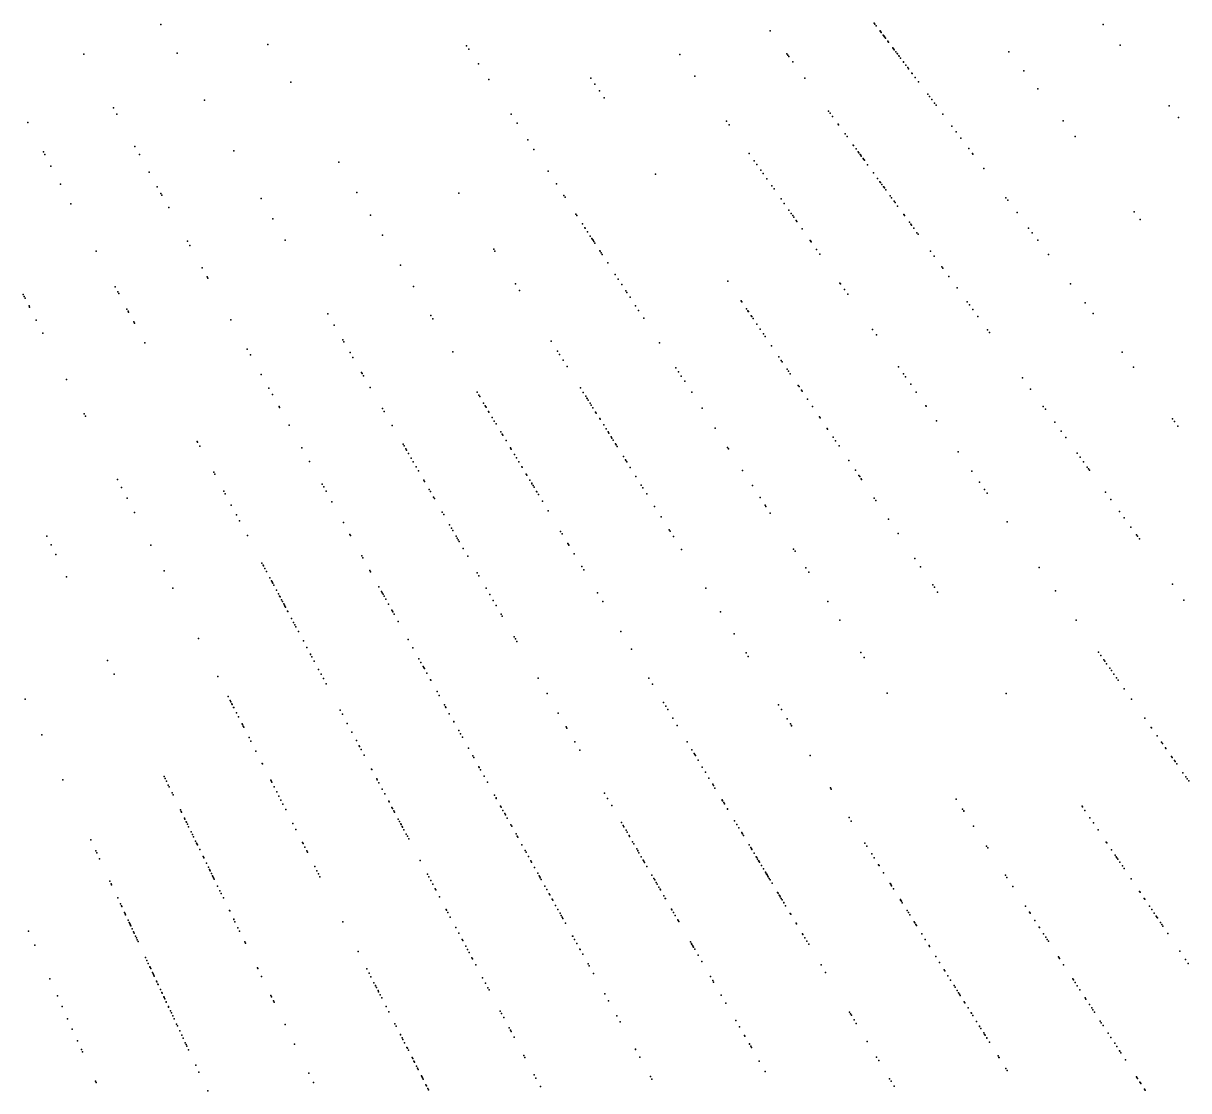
# Model space of a CAD drawing. Header units: metres. Extents: x -4327 to 4266, y -3886 to 3992.
# Drawn here: x 506.9 to 775, y -1178 to -932.5 of the extents above; entities that cross this region are included whole.
import ezdxf

# ---------------------------------------------------------------- set-up
doc = ezdxf.new("R2010")
doc.units = ezdxf.units.M

msp = doc.modelspace()

# ---------------------------------------------------------------- linework, layer by layer
for p in [(538.52, -932.75, 2471.51), (702.66, -932.46, 537.87), (702.8, -932.64, 447.91), (755.32, -932.74, 2465.93), (678.72, -934.18, 2492.24), (703.09, -933.03, 485.78), (703.99, -934.23, 396.02), (704.01, -934.26, 253.66), (704.05, -934.3, 323.4), (704.13, -934.41, 439.27), (704.14, -934.43, 2496.69), (704.24, -934.56, 485.08), (704.69, -935.16, 421.5), (704.74, -935.23, 384.38), (704.89, -935.42, 500.57), (704.92, -935.47, 326.56), (563.2, -937.32, 2476.03), (608.89, -937.61, 2469.2), (705.09, -935.68, 279.59), (705.23, -935.87, 381.11), (705.76, -936.57, 273.78), (705.87, -936.72, 2467.69), (705.91, -936.78, 370.19), (706.94, -938.13, 387.7), (759.19, -937.52, 2506.28), (520.81, -939.56, 2465.1), (542.32, -939.33, 2474.2), (609.42, -938.43, 2507.68), (657.94, -939.63, 2493.57), (682.55, -939.45, 2477.9), (682.77, -939.76, 463.07), (683.01, -940.08, 2462.06), (707, -938.22, 373.58), (707.15, -938.41, 311.07), (707.26, -938.56, 368.08), (707.62, -939.04, 361.94), (707.88, -939.39, 361.37), (707.97, -939.51, 453.42), (707.97, -939.51, 310.75), (708.28, -939.92, 451.4), (708.34, -940, 381.37), (708.72, -940.5, 365.31), (733.63, -939, 2489.51), (611.6, -941.78, 2465.85), (683.9, -941.3, 469.72), (709.35, -941.33, 329.99), (709.38, -941.38, 2493.98), (709.92, -942.09, 510.24), (710.34, -942.65, 484.77), (710.55, -942.93, 320.85), (737.06, -943.4, 2476.84), (568.43, -946.03, 2473.44), (613.96, -945.42, 2478.98), (637.47, -945.1, 2510.55), (661.41, -944.59, 2510.32), (686.66, -945.1, 487.25), (711.28, -943.9, 311.51), (711.37, -944.02, 483.21), (712.07, -944.95, 272.82), (712.79, -945.9, 333.68), (712.81, -945.94, 337.19), (638.41, -946.49, 2510.61), (639.44, -948.01, 2475.12), (714.94, -948.76, 449.71), (740.29, -947.53, 2477.35), (548.57, -950.16, 2484.26), (640.54, -949.63, 2508.05), (715.33, -949.27, 342.58), (715.88, -950, 434.06), (716.48, -950.8, 220.32), (716.88, -951.33, 262.38), (770.48, -951.47, 2474.15), (527.66, -951.93, 2471.73), (528.45, -953.35, 2482.76), (619.11, -953.35, 2474.65), (692.16, -952.67, 477.64), (692.48, -953.12, 533.41), (693.03, -953.87, 2494.65), (718.43, -953.4, 2487.08), (772.62, -954.1, 2487.81), (507.94, -955.3, 2482.74), (620.48, -955.45, 2487.26), (668.68, -954.98, 2477.13), (669.25, -955.79, 2503.99), (694.33, -955.67, 440.56), (694.44, -955.82, 499.6), (720.47, -956.1, 448.72), (746.07, -954.93, 2479.46), (622.98, -959.3, 2490.1), (695.95, -957.9, 481.01), (696.38, -958.49, 458.13), (721.46, -957.4, 248.33), (722.55, -958.86, 249.39), (748.84, -958.47, 2478.37), (511.53, -962.06, 2507.77), (532.57, -960.78, 2491.04), (555.31, -961.83, 2496.34), (624.38, -961.47, 2506.52), (697.81, -960.46, 540.64), (697.89, -960.57, 474.82), (698.45, -961.34, 504.01), (698.97, -962.05, 2467.11), (699.1, -962.23, 379.65), (724.39, -961.3, 255.51), (511.86, -962.66, 2468.71), (533.62, -962.67, -295.89), (579.47, -964.4, 2510.41), (673.91, -962.44, 456.53), (675.06, -964.09, 496.17), (675.65, -964.93, 2471.37), (699.43, -962.68, 362.74), (699.54, -962.83, 447.56), (699.67, -963.01, 559.42), (700.08, -963.58, 413.38), (700.16, -963.69, 378.08), (700.26, -963.82, 518.4), (700.37, -963.98, 2492.87), (725.21, -962.39, 227.08), (725.35, -962.58, 220.33), (513.28, -965.34, 2475.57), (535.84, -966.68, -295.18), (627.64, -966.48, 2487.25), (652.34, -967.14, 2499.96), (676.58, -966.25, 517.87), (677.09, -966.98, 475.81), (701.11, -965, 324.85), (702.46, -966.85, 324.07), (727.83, -965.86, 211.55), (515.46, -969.45, 2475.15), (537.73, -970.09, -278.15), (629.54, -969.4, 512.74), (677.95, -968.21, 465.96), (679.09, -969.85, 482.49), (703.39, -968.13, 343.49), (703.95, -968.91, 334.6), (704.08, -969.08, 308.74), (704.42, -969.55, 441.75), (704.8, -970.08, 306.97), (704.82, -970.1, 351.28), (704.97, -970.31, 338.61), (538.57, -971.6, 2500.6), (538.81, -972.03, 2494.36), (561.61, -972.73, 2509.88), (583.64, -971.35, 2517.46), (607.08, -971.53, 2483.23), (631.25, -972.04, 508.1), (631.53, -972.46, 503.8), (679.6, -970.58, 513.27), (681.21, -972.87, 498.41), (705.3, -970.76, 331.01), (706.31, -972.15, 460.89), (706.62, -972.58, 275.13), (732.9, -972.59, 230.86), (517.88, -973.98, 2479.43), (540.36, -974.83, -302.89), (681.96, -973.94, 446.38), (683.03, -975.47, 2494.87), (707.2, -973.38, 426.43), (707.44, -973.7, 311.61), (708.02, -974.5, 372.22), (733.34, -973.17, 232.38), (564.31, -977.41, 2503.62), (586.81, -976.61, 2491.06), (634.04, -976.34, 493.03), (634.25, -976.66, 506.73), (683.54, -976.2, 462.31), (683.89, -976.7, 507.27), (684.16, -977.08, 524.45), (684.69, -977.84, 441.5), (684.82, -978.03, 442.32), (709.45, -976.48, 315.31), (709.5, -976.55, 278.33), (709.61, -976.69, 400.65), (710.72, -978.22, 291.34), (735.49, -976.02, 149.72), (762.43, -975.87, 2502.61), (763.79, -977.6, 2496.77), (635.53, -978.63, 2461.96), (636.08, -979.48, 512.75), (636.17, -979.61, 510.54), (636.69, -980.41, 552.51), (686.03, -979.75, 495.81), (711.07, -978.71, 363.73), (711.21, -978.9, 263.06), (711.72, -979.6, 394.52), (712.47, -980.63, 432.59), (712.74, -981.01, 2481.03), (738.16, -979.57, 167.95), (738.99, -980.68, 276.8), (544.65, -982.58, 2517.73), (545.21, -983.58, 2498.31), (567.17, -982.36, 2490.87), (589.55, -981.17, 2484.76), (637.34, -981.42, 442.99), (637.72, -982, 520.17), (637.87, -982.23, 455.81), (637.96, -982.38, 517.31), (638.15, -982.66, 501.5), (638.39, -983.03, 569.71), (687.92, -982.45, 550.13), (688.04, -982.62, 445.89), (688.09, -982.69, 430.35), (688.12, -982.73, 2488.96), (740.28, -982.38, 2485.8), (523.67, -984.89, 2492.54), (615.13, -984.42, 2476.99), (615.41, -984.86, 2499.37), (639.52, -984.77, 456.99), (639.61, -984.92, 564.48), (639.82, -985.24, 452.79), (640.1, -985.67, 461.11), (689.34, -984.48, 529.99), (690.13, -985.6, 507.25), (715.58, -984.91, 449.51), (716.4, -986.04, 413.36), (742.73, -985.63, 2483.79), (548.07, -988.74, 2461.02), (593.7, -988.08, 2495.09), (641.33, -987.56, 464.95), (718.17, -988.47, 213.04), (718.42, -988.81, 288.15), (549.21, -990.8, 2512.96), (549.36, -991.07, 2513.65), (643.06, -990.23, 448.44), (643.77, -991.32, 406.64), (668.95, -991.75, 518.99), (719.82, -990.74, 2478.18), (528.04, -993.09, 2513.3), (528.64, -994.24, -292.85), (596.66, -993.02, 2493.25), (620.14, -992.43, 2472.54), (621.06, -993.9, 2469.23), (644.55, -992.52, 463.56), (645.51, -993.99, 467.98), (645.75, -994.36, 412.96), (694.76, -992.22, 413.01), (694.88, -992.39, 463.15), (695.77, -993.67, 438.89), (721.68, -993.3, 394.13), (747.81, -992.38, 161.18), (506.92, -994.89, -319.85), (507.13, -995.3, -317.34), (507.35, -995.73, -317.48), (528.87, -994.66, -291.01), (646.49, -995.5, 409.8), (672.02, -996.31, 507.42), (672.12, -996.45, 519.11), (672.19, -996.57, 556.15), (696.54, -994.77, 572.34), (724.01, -996.52, 2485.8), (751.14, -996.8, 121.21), (508.25, -997.49, -309.48), (508.38, -997.74, -305.62), (530.76, -998.21, 2511.53), (531.03, -998.72, -298.13), (531.12, -998.89, -284.36), (576.94, -999.29, 2501.17), (600.68, -999.7, 2506.44), (647.75, -997.44, 471.86), (648.43, -998.5, 2490.84), (673.25, -998.13, 513.77), (673.56, -998.6, 2488.57), (673.68, -998.77, 516.43), (673.69, -998.79, 577.46), (674.37, -999.79, 577.24), (724.53, -997.23, 188.69), (725.34, -998.34, 199.25), (752.99, -999.26, 2500.98), (509.9, -1000.73, -297.99), (532.32, -1001.14, -293.57), (532.46, -1001.41, -288.37), (554.67, -1000.65, 2508.68), (578.44, -1001.88, 504.9), (601.15, -1000.48, 2469.57), (649.62, -1000.33, 533.78), (674.46, -999.93, 513.14), (674.78, -1000.4, 521.95), (675.66, -1001.71, 569.46), (726.5, -999.94, 307.81), (511.42, -1003.72, -287.07), (676.42, -1002.84, 502.21), (677.15, -1003.91, 531.64), (677.56, -1004.52, 587.29), (702.23, -1002.88, 2477.51), (703.13, -1004.17, 400.9), (728.71, -1002.98, 2512.25), (729.18, -1003.63, 404.2), (534.9, -1006, 2509.18), (558.44, -1007.46, 380.18), (580.42, -1005.32, -358.72), (580.67, -1005.75, 512.14), (628.34, -1005.56, 2501.73), (629.78, -1007.86, 2462.18), (653.27, -1005.96, 399.52), (678.98, -1006.63, 496.36), (559.16, -1008.75, 371.62), (582.09, -1008.21, 524.81), (582.74, -1009.33, 517), (605.71, -1008.07, 2502.42), (630.27, -1008.64, 547.91), (631.11, -1009.99, 2488.16), (680.72, -1009.21, 473.01), (681.27, -1010.02, 452.86), (681.49, -1010.35, 466.67), (759.67, -1008.11, 2506.04), (584.74, -1012.81, 473.62), (584.86, -1013, 570.11), (632.01, -1011.43, 2498.71), (657.01, -1011.7, 412.06), (657.59, -1012.61, 424.97), (682.61, -1012.02, 462.11), (682.94, -1012.5, 457), (683.33, -1013.07, 440.62), (708.25, -1011.48, 2488.49), (709.37, -1013.09, 414.94), (762.27, -1011.57, 2480.86), (516.87, -1014.42, 2492.82), (561.65, -1013.24, 376.07), (585.17, -1013.54, 521.45), (658.25, -1013.62, 408.43), (659.04, -1014.83, 596.32), (685.17, -1015.81, 467.66), (709.84, -1013.76, 438.63), (711.03, -1015.45, 419.67), (736.72, -1014.01, 2512.19), (563.4, -1016.41, 323.31), (564.2, -1017.84, 2508.17), (586.72, -1016.23, 514.42), (611.28, -1017.34, 533.48), (611.7, -1018.03, 543.21), (611.89, -1018.35, 2482.07), (635.05, -1016.29, 2479.32), (635.73, -1017.38, 498.84), (636.27, -1018.24, 546), (660.66, -1017.32, 421.01), (685.34, -1016.05, 465.48), (685.89, -1016.88, 463.56), (686.05, -1017.11, 449.19), (712.32, -1017.29, 411.39), (738.61, -1016.61, 381.56), (565.74, -1020.62, 317.12), (565.87, -1020.86, 422.31), (589.53, -1021.1, 468.54), (612.77, -1019.82, 551.24), (613.16, -1020.46, 557.91), (613.31, -1020.72, 501.25), (613.36, -1020.8, 2491.52), (636.56, -1018.72, 568.55), (636.59, -1018.76, 494.91), (636.87, -1019.2, 546.52), (637.29, -1019.87, 516.29), (637.55, -1020.29, 491.82), (637.93, -1020.91, 512.16), (663.06, -1021.02, 402.55), (687.28, -1018.93, 2487.14), (688.41, -1020.61, 2508.44), (714.52, -1020.44, 402.88), (714.59, -1020.53, 398.42), (741.52, -1020.62, 2514.81), (742, -1021.27, 134.42), (520.89, -1022.31, 2504.99), (521.19, -1022.88, 2484.88), (589.94, -1021.8, 523.39), (613.95, -1021.78, 572.17), (614.03, -1021.91, 516.45), (614.76, -1023.14, 516.3), (638.56, -1021.9, 486.47), (638.71, -1022.16, 485.06), (639.49, -1023.4, 554.34), (639.57, -1023.53, 495.69), (690.02, -1023, 417.75), (690.19, -1023.25, 438.97), (716.96, -1023.92, 2498.52), (716.98, -1023.95, 388.51), (771.22, -1023.44, 2473.22), (568.1, -1024.88, 2493.37), (591.78, -1024.99, 538.99), (615.26, -1023.97, 496.73), (615.66, -1024.63, 572.17), (616.77, -1026.48, 484.97), (640.41, -1024.87, 492.49), (640.97, -1025.77, 454.12), (641.41, -1026.47, 2486.83), (666.03, -1025.59, 417.72), (691.82, -1025.67, 412.08), (691.92, -1025.82, 409.14), (744.17, -1024.26, 2479.75), (745.66, -1026.31, 130.19), (771.68, -1024.05, 147.87), (772.49, -1025.13, 2460.85), (546.94, -1028.65, -294.86), (547.02, -1028.79, -296.26), (594.27, -1029.3, 2479.62), (617.07, -1026.99, 512.82), (617.22, -1027.22, 512.16), (617.96, -1028.46, 480.58), (641.57, -1026.73, 437.3), (642.11, -1027.58, 2489.53), (642.32, -1027.93, 435.57), (642.57, -1028.33, 437.23), (643.1, -1029.18, 499.2), (693.2, -1027.71, 405.4), (693.72, -1028.49, 404.96), (746.69, -1027.73, 150.71), (547.51, -1029.72, 329.94), (571, -1030.1, 372.41), (594.5, -1029.7, 467.23), (594.87, -1030.34, 466.03), (595.08, -1030.7, 2476.07), (595.52, -1031.47, 461.3), (618.95, -1030.11, 503.56), (618.95, -1030.11, 473.01), (619.09, -1030.34, 494.44), (619.17, -1030.47, 491.44), (619.9, -1031.69, 2490.12), (643.25, -1029.41, 462.54), (643.53, -1029.86, 501.85), (668.91, -1030.03, 2485.35), (669.14, -1030.38, 367.94), (694.54, -1029.7, 2475.93), (721.97, -1031.08, 2478.72), (749.31, -1031.34, 147.01), (572.78, -1033.31, 273.78), (596.13, -1032.53, 415.99), (596.59, -1033.32, 2475.44), (597.28, -1034.51, 470.17), (620.35, -1032.44, 487.79), (620.89, -1033.34, 479.81), (621.58, -1034.49, 444.86), (621.64, -1034.58, 547.27), (644.94, -1032.12, 437.34), (645.43, -1032.9, 441.43), (645.52, -1033.04, 448.26), (645.7, -1033.33, 434.85), (646.53, -1034.66, 446.7), (696.8, -1033.04, 408.26), (749.98, -1032.26, 168.34), (750.76, -1033.33, 286.46), (751.65, -1034.56, 153.83), (550.71, -1035.74, 322.22), (550.94, -1036.17, 338.93), (597.8, -1035.42, 466.82), (622.59, -1036.16, 456.1), (622.76, -1036.44, 565.84), (647.81, -1036.71, 440.04), (672.35, -1035.33, 372.64), (698.31, -1035.28, 402.37), (699.13, -1036.51, 2485.51), (699.3, -1036.75, 390.17), (699.65, -1037.28, 2504.35), (725.08, -1035.52, 2519.95), (751.95, -1034.97, 285.44), (752.18, -1035.29, 269.45), (528.59, -1037.41, -341.09), (529.52, -1039.24, -340.31), (575.63, -1038.47, 371.16), (576.01, -1039.14, 2496.17), (599.04, -1037.58, 470.05), (599.22, -1037.88, 511.41), (600.27, -1039.71, 539.63), (623.43, -1037.56, 456.71), (623.87, -1038.29, 561.22), (623.92, -1038.38, 436.8), (624.17, -1038.79, 433.99), (624.41, -1039.2, 465.76), (649.06, -1038.72, 582.99), (649.44, -1039.33, 435.12), (674.62, -1038.82, 376.11), (699.75, -1037.43, 413.77), (726.85, -1038.05, 402.97), (728.03, -1039.74, 2472.76), (530.78, -1041.72, 2477.21), (553.03, -1040.09, 376.72), (553.35, -1040.69, -290.8), (576.55, -1040.12, 394.67), (577.89, -1042.54, 271.43), (600.57, -1040.21, 538.32), (601.29, -1041.47, 414.45), (601.46, -1041.75, 518.76), (601.5, -1041.82, 410.19), (624.99, -1040.16, 442.8), (625.05, -1040.26, 451.86), (625.42, -1040.88, 462.72), (626.33, -1042.39, 422.82), (650.33, -1040.75, 409.51), (676.4, -1041.57, 366.04), (702.63, -1041.69, 2528.79), (702.98, -1042.22, 2482.32), (728.63, -1040.59, 371.39), (755.83, -1040.31, 248.86), (755.84, -1040.33, 259.07), (757.09, -1042.04, 234.73), (532.48, -1045.04, 2499.22), (554.74, -1043.31, 318.34), (603.3, -1044.94, 2492.84), (627.68, -1044.64, 434.94), (652.11, -1043.59, 570.16), (677.53, -1043.3, 360.75), (677.73, -1043.61, 371.92), (678.73, -1045.16, 2470.76), (759.06, -1044.75, 266.04), (555.93, -1045.56, -297.65), (556.66, -1046.93, 348.06), (580.53, -1047.3, 324), (603.62, -1045.5, 478.21), (604.95, -1047.81, 2489.29), (653.62, -1046.01, 565.77), (705.89, -1046.53, 406.74), (733.25, -1047.19, 366.95), (760.15, -1046.26, 2502.6), (512.33, -1050.43, 2458.88), (558.47, -1050.33, 330.95), (582.05, -1050.04, 424.78), (582.18, -1050.28, 320.01), (605.42, -1048.62, 580.38), (605.72, -1049.14, 601.94), (606.47, -1050.43, 596.1), (630.51, -1049.35, 590.08), (630.86, -1049.92, 409.46), (655.47, -1048.96, 2520.34), (655.69, -1049.32, 571.65), (656.46, -1050.55, 409.61), (708.14, -1049.87, 367.99), (761.68, -1048.36, 269.17), (762.98, -1050.15, 2462.3), (763.21, -1050.46, 2482.71), (513.3, -1052.41, 2512.83), (536.29, -1052.52, 2485.3), (606.75, -1050.92, 2489.77), (606.97, -1051.3, 418.36), (607.19, -1051.68, 416.29), (608.12, -1053.3, 414.71), (632.18, -1052.12, 429.02), (632.31, -1052.35, 399.28), (632.41, -1052.5, 406.75), (684.1, -1053.42, 2517.56), (763.66, -1051.09, 237.5), (514.39, -1054.66, 2475.75), (584.78, -1054.97, 406.15), (585.04, -1055.43, 349.23), (609.14, -1055.07, 410.22), (633.61, -1054.51, 421.72), (658.33, -1053.54, 2524.37), (684.44, -1053.94, 2478.07), (712, -1055.59, 409.49), (539.3, -1058.45, 2488.78), (561.82, -1056.63, 2479.3), (562.08, -1057.12, 338.72), (562.17, -1057.29, 403.93), (562.18, -1057.31, 288.53), (562.5, -1057.92, 2478.87), (562.86, -1058.58, 161.5), (586.66, -1058.36, -357.37), (586.81, -1058.63, 269.38), (635.38, -1057.45, 2489.61), (635.81, -1058.17, 2522.36), (686.9, -1057.73, 2493.71), (687.57, -1058.76, 2475.99), (713.31, -1057.52, 2505.19), (740.61, -1057.69, 2508.71), (516.89, -1059.79, 2505.4), (563.62, -1060.01, 278.89), (564, -1060.73, 270.81), (564.14, -1060.99, 203.45), (564.25, -1061.2, 347.12), (564.28, -1061.26, 467.04), (611.33, -1058.86, 459.04), (611.73, -1059.55, 465.44), (771.21, -1061.47, 153.48), (541.33, -1062.42, -356.38), (564.52, -1061.7, 389.61), (565.14, -1062.86, 414.86), (565.58, -1063.71, 284.02), (588.73, -1062.09, 375.25), (589.31, -1063.15, 394.59), (589.49, -1063.46, 342.57), (589.66, -1063.78, 347.69), (613.4, -1062.45, 336.98), (614.21, -1063.84, 2482.44), (639, -1063.48, 2479.96), (663.89, -1062.45, 394.64), (716.09, -1061.65, 2518.36), (716.11, -1061.67, 2504.88), (716.47, -1062.21, 406.67), (717.2, -1063.3, 2481.95), (744.35, -1063.05, 2471.51), (565.88, -1064.27, 283.48), (565.97, -1064.44, 530.85), (566.32, -1065.09, 279.53), (566.53, -1065.49, 399.02), (566.81, -1066.01, 344.42), (566.97, -1066.32, 454.16), (567.08, -1066.53, 339.6), (567.11, -1066.58, 392.86), (567.21, -1066.77, 265.43), (589.91, -1064.23, 396.46), (590.31, -1064.95, 266.8), (590.95, -1066.1, -367.94), (615.01, -1065.23, 2502.83), (615.67, -1066.38, 283.22), (640.19, -1065.45, 624.39), (691.96, -1065.52, 2501.9), (773.89, -1065.17, 2490.94), (567.69, -1067.67, 334.99), (567.75, -1067.78, 330.76), (568.62, -1069.42, 515.29), (591.72, -1067.5, 225.87), (591.84, -1067.7, 220.41), (591.91, -1067.84, 370), (592.21, -1068.38, -282.37), (616.86, -1068.43, 417.67), (617.1, -1068.85, 347.72), (667.28, -1067.87, 395.14), (569.08, -1070.29, 176.77), (569.38, -1070.85, 480.42), (569.64, -1071.33, 463.87), (593.16, -1070.09, -353.36), (694.74, -1069.81, 2501.82), (749.06, -1069.77, 2510.38), (547.24, -1074.02, 2497.31), (570.19, -1072.37, 400.13), (571.35, -1074.55, 163.94), (595.45, -1074.23, 214.15), (619.83, -1073.58, 2518.99), (620.11, -1074.06, 2485.79), (620.46, -1074.68, 2518.08), (644.33, -1072.35, 408.37), (670.42, -1072.89, 2474.61), (572.17, -1076.09, 409.64), (596.52, -1076.14, 323.58), (646.79, -1076.43, 410.69), (673.18, -1077.32, 396.36), (699.57, -1077.24, 2519.19), (754.23, -1077.15, 355.8), (526.29, -1079.05, 2497.7), (572.97, -1077.6, 462.77), (573.01, -1077.67, 2483.54), (573.31, -1078.24, 402.32), (573.84, -1079.24, 236.56), (597.9, -1078.65, -291.46), (598.37, -1079.49, 344.82), (673.68, -1078.11, 395.89), (700.31, -1078.39, 2498.27), (754.75, -1077.89, 377.71), (755.48, -1078.94, 411.74), (755.67, -1079.21, 350.32), (756.1, -1079.82, 372.17), (527.81, -1082.18, 2497.96), (551.69, -1082.76, 409.18), (574.85, -1081.13, 229.36), (575.4, -1082.18, 2500.81), (575.41, -1082.18, 159.66), (598.89, -1080.43, 2492.97), (599.02, -1080.66, -273.57), (599.11, -1080.83, 288.5), (599.17, -1080.93, 295.64), (599.76, -1081.99, -427.86), (756.82, -1080.85, 2483.21), (757.19, -1081.37, 367.26), (757.76, -1082.2, 183.1), (575.94, -1083.18, 219.42), (576.58, -1084.39, -429.26), (600.57, -1083.47, 409.61), (600.65, -1083.6, -304.24), (625.35, -1083.14, 292.7), (650.81, -1083.14, 2512.09), (651.64, -1084.52, 399.31), (758.36, -1083.04, 294.25), (758.73, -1083.58, 2492.76), (760.12, -1085.57, 374.93), (507.31, -1087.92, 2480.01), (554.02, -1087.32, 382.94), (554.49, -1088.24, 392.06), (602.09, -1086.2, 220.03), (602.61, -1087.14, 215.33), (627.39, -1086.67, 2508.13), (705.64, -1086.59, 2457.66), (732.95, -1086.64, 2506.19), (761.79, -1087.95, 287.99), (554.67, -1088.6, 389.99), (554.87, -1088.99, 420.46), (554.96, -1089.18, 382.13), (555.3, -1089.85, 423.03), (555.32, -1089.87, 429.78), (555.32, -1089.88, 368.5), (579.81, -1090.46, 229.94), (579.81, -1090.47, 227.16), (603.77, -1089.23, 342.08), (604.05, -1089.73, 2490.47), (604.12, -1089.85, 167.16), (654.18, -1088.74, 2467.81), (654.69, -1089.59, 2483.04), (655.14, -1090.33, 389.27), (680.65, -1089.26, 400.75), (681.31, -1090.32, 415.81), (555.93, -1091.08, 376.94), (556.41, -1092.01, 369.23), (580.32, -1091.43, 468.71), (581.43, -1093.52, 2492.52), (604.91, -1091.29, 2494.05), (605.92, -1093.11, 241.88), (605.97, -1093.2, -224.97), (629.98, -1091.16, 377.33), (656.35, -1092.34, 396.08), (682.65, -1092.47, 400.39), (764.87, -1092.35, 315.15), (511.15, -1096.16, 2502.28), (557.24, -1093.65, 352.32), (557.32, -1093.8, 446.43), (557.52, -1094.2, 358.31), (557.62, -1094.4, 366.38), (582.51, -1095.54, 216.34), (607.07, -1095.19, 321.29), (607.49, -1095.94, -253.87), (631.78, -1094.28, 408.65), (631.97, -1094.6, 417.17), (657.35, -1094.02, 2523.61), (683.39, -1093.65, 399.28), (683.59, -1093.98, 2476.4), (683.65, -1094.07, 400.2), (766.34, -1094.45, 235.96), (766.43, -1094.57, 230.73), (558.86, -1096.81, 364.27), (559.25, -1097.59, 2516.97), (583.52, -1097.43, 417.76), (584.17, -1098.66, 282.63), (584.25, -1098.82, 2487.57), (607.91, -1096.7, 2502.98), (633.79, -1097.76, 2516.54), (659.62, -1097.8, 203.21), (767.71, -1096.4, 155.83), (768.72, -1097.84, 323.69), (768.94, -1098.16, 359.61), (560.43, -1099.9, 347.79), (584.64, -1099.55, 279.29), (585.34, -1100.86, -276.05), (609.32, -1099.23, 208.56), (610.29, -1100.99, 2492.39), (610.51, -1101.4, 313.61), (634.9, -1099.67, 2483.73), (660.71, -1099.6, 177.08), (661.22, -1100.46, 165.82), (661.36, -1100.69, 2474.96), (661.52, -1100.95, 409.98), (687.93, -1100.92, 2512.15), (769.64, -1099.15, 314.8), (769.72, -1099.27, 308.66), (771.03, -1101.15, 2503.42), (771.18, -1101.36, 261.73), (561.87, -1102.73, 333.43), (561.92, -1102.83, 334.91), (561.94, -1102.86, 363.34), (587.04, -1104.07, -451.65), (587.09, -1104.15, 222.96), (611.7, -1103.53, 264.95), (611.79, -1103.7, 237.09), (612.08, -1104.22, 163.06), (662.14, -1101.98, 225.6), (663.1, -1103.59, 391.7), (771.68, -1102.08, 341.29), (771.84, -1102.3, 300.25), (772.21, -1102.83, 347.79), (515.98, -1106.52, 2491.15), (539.29, -1105.71, 372.08), (539.53, -1106.2, 2521.68), (539.82, -1106.8, 397.52), (563.84, -1106.6, 403.91), (563.92, -1106.75, 325.22), (564.05, -1107.02, 318.06), (588.23, -1106.3, 2480.79), (588.33, -1106.48, 2522.07), (612.89, -1105.68, -223.27), (663.82, -1104.78, 177.2), (664.62, -1106.11, 415.78), (773.64, -1104.88, 280.94), (774.32, -1105.84, 2517.37), (774.64, -1106.3, 277.46), (774.97, -1106.77, 259.19), (540.27, -1107.72, 361.05), (540.48, -1108.15, 361.19), (541.14, -1109.51, 382.2), (541.15, -1109.52, 351.42), (541.16, -1109.54, 2484.46), (564.63, -1108.15, 314.06), (565.2, -1109.26, 312.2), (588.71, -1107.19, 226.4), (589.48, -1108.65, 288.08), (613.66, -1107.07, -61.15), (640.61, -1109.57, 367.01), (665.48, -1107.54, 158.29), (665.66, -1107.84, 184.16), (666.01, -1108.43, 384.19), (692.58, -1108.36, 2482.48), (692.74, -1108.62, 2479.77), (541.38, -1110, 2519.89), (565.7, -1110.25, 306.71), (566.17, -1111.17, 327.97), (566.63, -1112.08, 299.29), (590.05, -1109.73, 2519.12), (590.96, -1111.43, -405.59), (591.05, -1111.59, -305.52), (615.32, -1110.06, 2512.92), (615.65, -1110.66, -255.12), (615.72, -1110.78, 259.47), (641.31, -1110.78, 235.19), (667.65, -1111.15, 402.13), (667.7, -1111.25, 389.79), (667.74, -1111.3, 210.78), (667.76, -1111.33, 215.15), (668.01, -1111.75, -274.58), (668.19, -1112.06, 2507.22), (721.45, -1110.94, 207.21), (543.07, -1113.45, 374.69), (543.23, -1113.78, 332.4), (543.3, -1113.93, 337.53), (567.29, -1113.36, 313.36), (591.71, -1112.84, -268.98), (591.87, -1113.14, -397.88), (592.15, -1113.67, -394.29), (592.29, -1113.94, -396.65), (616.69, -1112.55, 2515.13), (616.82, -1112.77, 185.54), (617.25, -1113.54, 2480.32), (617.64, -1114.24, -290.83), (617.82, -1114.58, 287.99), (642.26, -1112.43, 241.34), (668.87, -1113.19, 201.7), (668.91, -1113.25, -297.98), (722.94, -1113.23, 2501.37), (723.23, -1113.68, 388.23), (723.26, -1113.72, 274.33), (750.44, -1112.57, 378.09), (750.55, -1112.73, 371.83), (751.09, -1113.53, 372.1), (543.97, -1115.31, 368.67), (544.09, -1115.55, 324.96), (544.39, -1116.16, 307.11), (544.43, -1116.24, 322.99), (544.66, -1116.72, 404.82), (544.95, -1117.31, 315.35), (568.89, -1116.52, 308.44), (593.15, -1115.56, 2501.54), (593.45, -1116.12, -271.93), (593.74, -1116.65, -389.3), (593.82, -1116.82, -387.84), (594.05, -1117.24, -387.99), (594.12, -1117.37, -266.47), (618.23, -1115.32, -57.42), (619.09, -1116.87, -221.22), (619.25, -1117.15, -290.86), (644.51, -1116.32, 312.07), (644.91, -1117.02, 378.62), (645.07, -1117.29, 380.24), (670.52, -1115.93, 383.71), (671.02, -1116.76, 355.58), (671.51, -1117.58, 234.66), (696.85, -1115.2, 369.71), (697.35, -1116, 2502.88), (725.51, -1117.19, 260.07), (752.23, -1115.23, 365.57), (753.04, -1116.43, 365.96), (522.42, -1120.32, -63.09), (545.52, -1118.49, 270.55), (545.82, -1119.11, 311.53), (546.08, -1119.62, 346.56), (569.6, -1117.91, 2480.77), (569.64, -1117.97, 274.94), (594.46, -1118.02, -266.62), (595, -1119.04, -379.56), (595.25, -1119.5, -254.72), (595.58, -1120.12, -256.3), (620.25, -1118.97, 165.24), (620.52, -1119.44, 297.33), (620.67, -1119.72, -6.63), (645.55, -1118.12, 375.17), (645.8, -1118.55, 370.74), (646.25, -1119.34, 374.82), (646.37, -1119.54, 194.28), (672.16, -1118.66, 224.62), (672.17, -1118.68, 361.55), (672.2, -1118.72, -271.1), (672.35, -1118.97, -265.96), (672.55, -1119.32, 2510.15), (754.11, -1118.02, 361.74), (523.58, -1122.82, 2524.38), (546.56, -1120.62, 304.73), (546.78, -1121.07, 298.37), (546.82, -1121.15, 296.95), (546.87, -1121.26, 384.75), (546.96, -1121.43, 302.07), (547.5, -1122.54, 374.03), (571.13, -1120.91, -403.83), (571.26, -1121.16, 306.09), (571.67, -1121.97, 292.52), (571.7, -1122.03, 2483.19), (572.13, -1122.86, -406.81), (572.26, -1123.12, 304.44), (621.62, -1121.44, 179.84), (622.35, -1122.75, -72.54), (647.06, -1120.74, 186.56), (647.36, -1121.26, 362.48), (648, -1122.37, 2507.93), (648.24, -1122.78, 191.23), (648.29, -1122.87, 376), (673.85, -1121.48, 338.75), (674.23, -1122.1, 277.88), (674.39, -1122.38, 358.14), (674.47, -1122.5, 2480.83), (674.51, -1122.57, 276.5), (700.51, -1121.05, -370.1), (700.97, -1121.79, 351.73), (728.48, -1121.76, 112.24), (728.74, -1122.16, 213.79), (756.02, -1120.84, 234.97), (756.12, -1121, 366.66), (757.2, -1122.6, 230.02), (523.8, -1123.29, 2487.58), (524.45, -1124.7, 401.34), (548.27, -1124.12, 259.08), (548.41, -1124.41, 441.09), (548.42, -1124.43, 311.56), (549.02, -1125.65, 326.45), (598.21, -1125.07, 2509.25), (622.58, -1123.16, 211.66), (623.12, -1124.14, -238.58), (623.66, -1125.11, 239.51), (623.83, -1125.42, 2513.53), (648.52, -1123.27, 251.75), (649.07, -1124.22, -285.93), (649.52, -1125, 383.64), (649.64, -1125.21, -279.5), (649.83, -1125.53, -272.92), (675, -1123.4, -244.75), (675.51, -1124.24, 351.05), (675.6, -1124.39, -327.44), (675.81, -1124.74, -259.14), (676.05, -1125.13, 345.2), (676.06, -1125.15, 323.86), (676.12, -1125.25, 317.06), (676.25, -1125.46, 362.97), (702.06, -1123.54, -330.71), (702.66, -1124.49, 2498.72), (758.05, -1123.85, 355.72), (758.32, -1124.26, 181.92), (758.45, -1124.45, 251.76), (758.69, -1124.8, 197.1), (759.1, -1125.42, 316.91), (549.5, -1126.63, 260.37), (549.73, -1127.11, 247.66), (549.81, -1127.27, 265.52), (549.89, -1127.44, 385.38), (550.19, -1128.05, 289.39), (573.97, -1126.47, 438.8), (574.47, -1127.47, 301.24), (574.8, -1128.12, 276.71), (599.9, -1128.25, -266.15), (624.51, -1126.65, 205.83), (625.23, -1127.95, -206.06), (650.34, -1126.43, -267.95), (651.5, -1128.44, 309.44), (676.7, -1126.21, 346.3), (677.16, -1126.99, -310.73), (677.64, -1127.78, -320.81), (677.7, -1127.88, 330.74), (677.89, -1128.2, 2503.33), (677.9, -1128.21, 303.49), (678.01, -1128.4, -332.42), (703.63, -1126.04, 2498.88), (703.76, -1126.25, -338.44), (704.81, -1127.93, 370.8), (732.81, -1128.43, 2518.91), (759.72, -1126.33, 191.32), (760.1, -1126.9, 310.3), (526.84, -1129.8, 2495.18), (527.13, -1130.44, 374.28), (527.24, -1130.68, 365.48), (550.46, -1128.61, 250.84), (550.52, -1128.73, 317.12), (550.69, -1129.08, 426.05), (550.83, -1129.37, 281.8), (551.61, -1130.97, 239.97), (575.15, -1128.8, 431.2), (600.21, -1128.84, -260.47), (600.66, -1129.67, -206.58), (601.1, -1130.5, -197.43), (625.59, -1128.6, 232.98), (625.7, -1128.79, -65.17), (625.83, -1129.03, -297.65), (626.05, -1129.42, -324.58), (626.89, -1130.95, 2469.15), (651.96, -1129.23, 258.26), (652.15, -1129.55, 326.33), (652.48, -1130.13, 325.74), (652.7, -1130.51, 304.75), (678.2, -1128.71, 297.58), (678.28, -1128.85, 327.21), (678.49, -1129.2, 298.47), (678.7, -1129.54, 334.29), (679.14, -1130.28, 288.19), (706.32, -1130.34, 292.06), (706.45, -1130.55, -258.76), (706.54, -1130.71, 360.77), (706.55, -1130.72, 352.98), (706.65, -1130.87, -274.71), (733.16, -1128.96, 276.55), (734.53, -1131.08, 271.71), (761.73, -1129.31, 377.37), (528.65, -1133.69, 339.93), (552.15, -1132.08, 240.2), (552.43, -1132.65, 396.2), (552.94, -1133.69, 244.11), (601.68, -1131.6, -277.17), (601.78, -1131.78, -191.21), (602.65, -1133.42, 2507.52), (627.34, -1131.76, -0.35), (627.87, -1132.71, -226.54), (628.03, -1133, -234.62), (653.11, -1131.22, 313.22), (653.38, -1131.69, -280.37), (653.47, -1131.84, -275.94), (654.24, -1133.18, -234.03), (654.59, -1133.79, 248.19), (654.62, -1133.83, 251.9), (680.41, -1132.4, 282.69), (680.48, -1132.51, 242.27), (680.54, -1132.61, -243.03), (680.78, -1133.01, 307.06), (680.9, -1133.21, 340.75), (681.02, -1133.41, -286.72), (681.27, -1133.82, -344.01), (707.11, -1131.61, 358.72), (763.67, -1132.19, 413.86), (763.8, -1132.38, 187.79), (764.75, -1133.79, 178.91), (529.29, -1135.07, 299.59), (529.5, -1135.52, 311.3), (529.55, -1135.62, 350.07), (529.57, -1135.67, 354.51), (604.2, -1136.33, -265.13), (604.29, -1136.51, -257.86), (628.59, -1134, -200.65), (628.68, -1134.17, 2499.37), (629.36, -1135.39, -15.93), (629.9, -1136.37, 185.85), (656.04, -1136.3, 312.36), (656.1, -1136.39, 321.47), (681.46, -1134.13, 271.82), (681.84, -1134.77, 213.75), (681.88, -1134.84, 272.75), (682.26, -1135.47, 295.57), (708.65, -1134.08, -334.58), (708.72, -1134.19, -275.52), (708.8, -1134.32, 352.54), (708.82, -1134.36, 313.04), (708.88, -1134.44, 351.02), (709.09, -1134.78, 353.46), (737.45, -1135.58, 403.09), (764.86, -1133.96, 165.29), (765.96, -1135.59, 2488.7), (766.47, -1136.33, 186.16), (530.21, -1137.04, 2518.02), (530.36, -1137.35, 375.83), (530.45, -1137.56, 322.78), (531.03, -1138.79, 314.38), (554.34, -1136.57, 231.16), (554.4, -1136.68, 2507.36), (555.31, -1138.55, 261.68), (555.36, -1138.66, 433.52), (555.6, -1139.15, 210.32), (580.45, -1139.2, 273.59), (604.58, -1137.04, -198.57), (605.13, -1138.08, -157.19), (630.37, -1137.21, 6.03), (630.67, -1137.76, -178.12), (630.88, -1138.13, -148.62), (631.04, -1138.42, 112.8), (656.46, -1137.03, 321.65), (656.49, -1137.07, -295.21), (656.87, -1137.73, 254.99), (657.44, -1138.72, -274.62), (657.55, -1138.91, 311.56), (657.67, -1139.12, 196.95), (683.33, -1137.26, 242.53), (683.45, -1137.45, 266.59), (710.21, -1136.58, 357.15), (710.49, -1137.01, -321.5), (710.5, -1137.05, 296.86), (710.82, -1137.54, -278.62), (710.83, -1137.57, -271.01), (711.84, -1139.18, 293.58), (738.34, -1136.95, 161.58), (738.41, -1137.05, 166.84), (738.5, -1137.2, 221.97), (738.51, -1137.2, 267.03), (739.6, -1138.89, 391.4), (767.05, -1137.2, 180.21), (767.48, -1137.84, 316.47), (767.64, -1138.07, 261.79), (767.77, -1138.27, 2514.01), (508.15, -1141.32, 2490.45), (531.3, -1139.37, 407.34), (531.4, -1139.58, 348.34), (531.48, -1139.77, 318.29), (531.58, -1139.97, 288.58), (531.6, -1140.03, 308.89), (531.64, -1140.11, 279.97), (531.97, -1140.8, 404.06), (532.3, -1141.51, 351.89), (532.44, -1141.82, 386.3), (556.29, -1140.56, 2478.81), (556.67, -1141.35, 201.48), (606.4, -1140.48, -210.72), (606.43, -1140.52, -139.68), (607.09, -1141.77, -209.51), (631.63, -1139.49, -143.76), (684.68, -1139.5, 249.01), (684.78, -1139.67, -223.61), (711.97, -1139.39, 295.94), (712.21, -1139.78, -329.26), (712.36, -1140.01, -256.36), (740.61, -1140.44, 2489.87), (740.66, -1140.51, 284.02), (768.48, -1139.32, 309.78), (768.81, -1139.8, 308.34), (769.06, -1140.18, 245.21), (770.2, -1141.86, 190.89), (509.58, -1144.53, 2487.29), (532.74, -1142.47, 413.77), (532.94, -1142.89, 239.06), (533.13, -1143.3, 249.85), (533.34, -1143.74, 342.95), (557.86, -1143.77, 190.54), (557.86, -1143.78, 255.66), (558.01, -1144.1, 222.66), (607.87, -1143.24, -205.44), (607.99, -1143.46, -216.35), (633.27, -1142.45, 114.64), (633.28, -1142.47, 157.86), (633.73, -1143.28, -172.46), (634.23, -1144.19, -10.35), (660.35, -1143.76, -231.02), (660.6, -1144.19, -223.69), (660.62, -1144.23, -290.27), (660.7, -1144.37, -289.55), (686.16, -1141.96, 2497.37), (686.23, -1142.08, 258.61), (686.69, -1142.85, -208.56), (687.16, -1143.63, 268.79), (687.57, -1144.31, 148.78), (713.57, -1141.95, 2520.9), (714.36, -1143.22, 2520.38), (741.6, -1141.96, 227.48), (742.09, -1142.72, 160.89), (742.41, -1143.22, 321.37), (742.7, -1143.66, 390.62), (583.91, -1145.99, 2498.93), (608.71, -1144.81, -150.23), (609.09, -1145.54, -149.61), (609.48, -1146.26, -130.37), (634.95, -1145.48, 63.98), (634.97, -1145.51, 177.88), (635.58, -1146.61, 57.6), (660.9, -1144.72, -221.57), (661.03, -1144.94, -291.2), (661.06, -1144.99, 203.86), (661.34, -1145.47, -225.42), (662.12, -1146.82, 204.93), (715.27, -1144.66, 2510.39), (715.39, -1144.86, 259.74), (716.82, -1147.15, 322.02), (745.01, -1147.22, 218.57), (772.93, -1145.92, 318.72), (535.04, -1147.4, 231.43), (535.35, -1148.05, 314.73), (535.67, -1148.74, 418.34), (536.03, -1149.53, 221.15), (536.06, -1149.58, 2507.99), (536.08, -1149.62, 251.95), (560.77, -1149.75, 186.55), (560.83, -1149.88, 202.27), (610.1, -1147.43, -196.03), (610.22, -1147.66, -150.61), (610.98, -1149.08, -140.73), (636.82, -1148.85, 155.83), (637.08, -1149.32, 41.94), (662.96, -1148.28, 202.23), (690.43, -1149.06, -220.2), (717.68, -1148.53, -336.49), (745.15, -1147.44, 223.2), (745.29, -1147.64, 207.18), (746.21, -1149.06, 215.85), (774.24, -1147.85, 2477.06), (774.85, -1148.76, 2479.02), (513.03, -1152.27, 2487.21), (536.23, -1149.95, 386.03), (536.64, -1150.84, 414.5), (536.79, -1151.14, 444.72), (536.8, -1151.17, 295.07), (536.93, -1151.44, 289.3), (537.03, -1151.66, 261.06), (561.74, -1151.74, 195.44), (585.94, -1149.96, 251.97), (586.45, -1150.98, 269.06), (586.88, -1151.81, 267.04), (612.55, -1152.05, -277.71), (638.04, -1151.06, 179.47), (664.97, -1151.77, -227.41), (691.47, -1150.8, -202.52), (718.73, -1150.22, 304.18), (718.87, -1150.44, -225.87), (719.6, -1151.6, 301.44), (720.22, -1152.6, 247.68), (748.3, -1152.28, 337.39), (748.47, -1152.54, 380.71), (537.59, -1152.86, 292.58), (537.64, -1152.98, 287.5), (537.88, -1153.49, 2482.79), (537.91, -1153.56, 190.58), (538.47, -1154.75, 371.75), (587.58, -1153.19, 275.47), (587.91, -1153.84, 2516.05), (587.95, -1153.92, 2486.16), (588.15, -1154.31, 254.39), (588.51, -1155.01, 245.01), (588.65, -1155.29, 248.73), (613.21, -1153.28, -136.2), (613.78, -1154.34, -124.09), (613.78, -1154.36, -143.54), (614.05, -1154.86, -99.71), (665.51, -1152.7, -216.4), (665.7, -1153.03, -218.7), (721, -1153.84, 260.24), (721.25, -1154.24, -337.38), (721.7, -1154.96, 242.06), (721.72, -1154.99, 2523.14), (748.87, -1153.15, 345.61), (749.34, -1153.89, 294.41), (749.95, -1154.83, -362.93), (514.78, -1156.22, 217.83), (538.77, -1155.4, 362.92), (538.84, -1155.56, 327.89), (539.24, -1156.4, 238.28), (539.24, -1156.41, 215.31), (539.31, -1156.55, 2519.79), (539.33, -1156.6, 333.38), (539.47, -1156.89, 395.98), (539.8, -1157.61, 263.86), (539.81, -1157.63, 258.78), (563.87, -1156.1, 2495.79), (564.03, -1156.43, 2469.97), (564.48, -1157.36, 219.46), (564.62, -1157.64, 183.52), (588.99, -1155.95, 239.35), (589.36, -1156.68, 243.17), (640.66, -1155.78, 106.54), (641.52, -1157.32, 45.12), (667.46, -1156.08, 265.15), (668.52, -1157.92, 146.06), (722.04, -1155.51, 239.87), (722.22, -1155.8, 242.23), (722.42, -1156.12, 241.53), (723.32, -1157.56, -323.37), (723.48, -1157.8, 305.41), (751.13, -1156.63, 343.46), (751.34, -1156.97, 174.35), (515.88, -1158.68, 2487.57), (540.3, -1158.68, 438.26), (540.35, -1158.79, 381.39), (540.75, -1159.64, 184.45), (540.98, -1160.14, 200.95), (590.36, -1158.64, 261.98), (591.01, -1159.92, 253.42), (616.63, -1159.72, -89.33), (616.94, -1160.29, -74.98), (696.96, -1159.94, -165.03), (697.2, -1160.34, 2511.12), (697.38, -1160.63, -153.9), (724.22, -1158.99, 246.75), (724.9, -1160.08, 242.36), (724.99, -1160.22, 248.55), (752.13, -1158.18, 329.55), (752.66, -1159, 389.34), (752.92, -1159.39, -371.63), (753.31, -1160, 2513.01), (517.12, -1161.46, 2483.49), (541.29, -1160.8, 224.04), (541.6, -1161.47, 228.49), (542.17, -1162.7, 228.01), (542.36, -1163.09, 247.64), (567.15, -1162.83, 202.38), (592.41, -1162.68, 216.54), (592.69, -1163.22, 215.91), (617.41, -1161.17, -146.57), (643.46, -1160.84, 106.28), (644.23, -1162.22, 2507.4), (670.81, -1161.88, 198.64), (698.05, -1161.75, -160.04), (698.52, -1162.54, -145.17), (725.3, -1160.73, 240.95), (726.17, -1162.11, 204.42), (726.82, -1163.16, 237.6), (726.89, -1163.27, 236.86), (754.63, -1162.03, 350.68), (754.86, -1162.38, 2489.15), (755.26, -1163.01, 2487.3), (518.18, -1163.86, 2505.44), (542.89, -1164.23, 235.55), (543.35, -1165.22, 312), (543.68, -1165.92, 194.05), (593.66, -1165.12, 185.6), (593.67, -1165.14, 190.7), (594.06, -1165.9, 195.2), (618.66, -1163.53, -138.14), (618.96, -1164.1, -136.75), (619.11, -1164.38, -85.35), (619.81, -1165.7, -85.45), (671.65, -1163.34, 186.92), (672.79, -1165.3, -173.79), (672.91, -1165.52, -167.85), (727.15, -1163.69, 236.94), (727.82, -1164.75, 184.25), (728.04, -1165.11, 308.12), (728.14, -1165.26, 2535.63), (728.53, -1165.88, 183.66), (728.57, -1165.96, 186.73), (756.45, -1164.83, 167.84), (757.08, -1165.8, 155.69), (519.39, -1166.57, 218.35), (520.29, -1168.59, 2522.44), (544.18, -1167, 165.59), (544.37, -1167.41, 241.28), (544.55, -1167.79, 302.29), (544.56, -1167.81, 206.61), (544.93, -1168.61, 221.2), (569.33, -1167.29, 184.33), (594.24, -1166.26, 202.56), (594.62, -1167.01, 210.01), (595.17, -1168.08, 207.27), (595.26, -1168.26, -183.91), (647.7, -1168.48, 52.13), (647.72, -1168.52, 129.01), (673.93, -1167.28, -163.63), (673.95, -1167.31, -167.37), (674.22, -1167.79, 2488.38), (674.4, -1168.09, -160.01), (701.02, -1166.7, -180.33), (729.16, -1166.89, 202.19), (757.95, -1167.13, 2486.56), (758.42, -1167.86, 340.34), (520.5, -1169.06, 2503.1), (595.48, -1168.7, -183.98), (596.35, -1170.41, -175.49), (596.48, -1170.65, 196.72), (596.78, -1171.24, -168.32), (596.8, -1171.3, 186.58), (622.04, -1169.9, -68.35), (622.31, -1170.39, -76.36), (648.7, -1170.29, 177.27), (676.19, -1171.2, 2502.16), (703.18, -1170.28, 2522.75), (703.68, -1171.12, 159.06), (731.12, -1170.04, 186.62), (731.32, -1170.36, -212.03), (731.35, -1170.4, 2536.9), (759.07, -1168.86, 355.17), (759.11, -1168.93, 348.72), (759.35, -1169.29, -257.22), (760.43, -1170.96, 2481.99), (546.6, -1172.18, 200.15), (547.32, -1173.74, 2486.16), (572.59, -1173.99, 2510.82), (596.89, -1171.47, -158.16), (597.34, -1172.35, -158.28), (597.61, -1172.88, 188.3), (597.76, -1173.17, -146.02), (677.58, -1173.61, 2497.53), (732.93, -1172.93, -224.86), (733.19, -1173.35, -226.49), (523.5, -1175.8, 2497.34), (523.64, -1176.11, 215.08), (573.63, -1176.12, 2505.35), (598.48, -1174.58, -130.93), (598.58, -1174.78, 2504.38), (598.67, -1174.95, -136.78), (598.72, -1175.05, -120.09), (598.9, -1175.4, -131.75), (599.53, -1176.65, -122.43), (624.45, -1174.41, -83.9), (624.82, -1175.12, -135.12), (651.2, -1174.8, 10.62), (651.51, -1175.36, 126.07), (706.17, -1175.27, -137.69), (706.51, -1175.82, -125.67), (762.96, -1174.85, -252.92), (763.05, -1174.99, -241.92), (763.18, -1175.2, -241.96), (763.72, -1176.03, -295.26), (763.74, -1176.05, -238.99), (763.76, -1176.09, -246.08), (763.87, -1176.25, -249.27), (763.94, -1176.37, -296.95), (549.33, -1178.03, 176.54), (599.68, -1176.94, 2495.75), (599.98, -1177.53, -105.1), (599.98, -1177.53, -105.1), (600.13, -1177.81, -129.83), (625.86, -1177.07, 119.93), (707.2, -1176.98, 2485.14), (764.8, -1177.69, -240.9), (764.9, -1177.84, 2499.75), (764.96, -1177.94, -234.64)]:
    msp.add_point(p)

doc.saveas('drawing.dxf')
